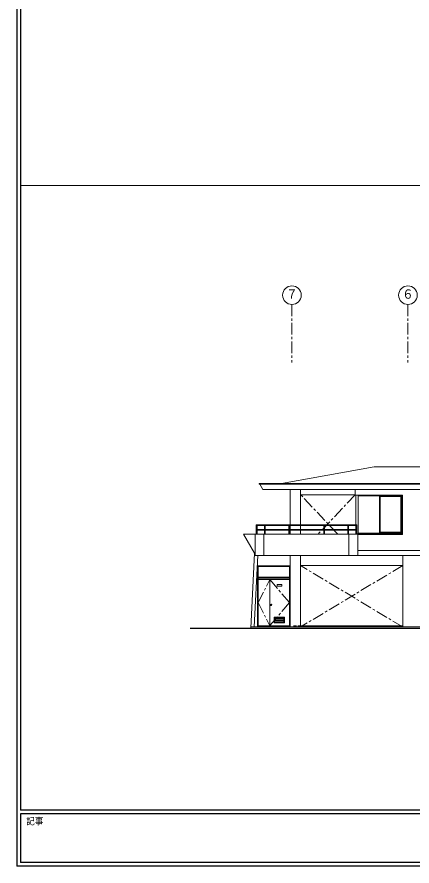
# Model space of a CAD drawing. Units: millimetres, scale not verified. Extents: x -39050 to 40550, y -28200 to 45642.
# Drawn here: x -39050 to -22024, y -28200 to 8387 of the extents above; entities that cross this region are included whole.
import ezdxf
from ezdxf.enums import TextEntityAlignment as Align

# ---------------------------------------------------------------- set-up
doc = ezdxf.new("R2010")
doc.units = ezdxf.units.MM
doc.header["$LTSCALE"] = 100
doc.linetypes.add('CHAIN1', pattern=[8, 5, -1, 1, -1])
doc.linetypes.add('DASHED1', pattern=[1.8, 1.2, -0.6])
for name, color, linetype, lineweight in [('0-0_基準線･符号', 7, 'CHAIN1', 9), ('0-2_寸法線･文字', 7, 'Continuous', 9), ('0-3_躯体', 3, 'Continuous', 18), ('0-6_文字', 2, 'Continuous', 18), ('0-7_建具', 7, 'Continuous', 9), ('0-8_仕上(太)', 3, 'Continuous', 18), ('0-9_仕上(中)', 7, 'Continuous', 9), ('0-A_仕上(細)', 4, 'Continuous', 9), ('0-F_その他', 7, 'Continuous', 9), ('F-8_F-8ﾚｲﾔ', 5, 'Continuous', 25)]:
    doc.layers.add(name, color=color, linetype=linetype, lineweight=lineweight)
doc.layers.add('F-6_F-6ﾚｲﾔ', color=2, linetype='Continuous')
doc.styles.add('ＭＳ ゴシック', font='')
doc.styles.get('ＭＳ ゴシック').set_extended_font_data('MS Gothic')

msp = doc.modelspace()

# ---------------------------------------------------------------- linework, layer by layer
at = {"layer": '0-0_基準線･符号'}
for p, q in [((-27200, -4000), (-27200, -6500)), ((-22200, -4000), (-22200, -6500))]:
    msp.add_line(p, q, dxfattribs=at)
at = {"layer": '0-2_寸法線･文字'}
for centre in [(-27200, -3600), (-22200, -3600)]:
    msp.add_circle(centre, 400, dxfattribs=at)
at = {"layer": '0-3_躯体'}
for p, q in [((-28613.6, -11716.5), (-28613.6, -11746.5)), ((-28488.1, -11716.5), (-28613.6, -11716.5)), ((-28586.3, -11746.5), (-28613.6, -11746.5)), ((-28457.5, -11969.6), (-28603.6, -11716.5)), ((4088.1, -11716.5), (-28488.1, -11716.5)), ((-28435.2, -11980.3), (-28441.4, -11969.6)), ((-28435.2, -11980.3), (4035.2, -11980.3)), ((-28779, -13900), (-28779, -14820)), ((-28410, -13900), (-28410, -14820)), ((-24740, -13900), (-24740, -14820)), ((-24740, -13900), (-24355, -13900)), ((-24355, -13900), (-24355, -14600))]:
    msp.add_line(p, q, dxfattribs=at)
at = {"layer": '0-3_躯体', "linetype": 'DASHED1'}
msp.add_line((-27125, -17850), (-26825, -17850), dxfattribs=at)
at = {"layer": '0-3_躯体'}
msp.add_lwpolyline([(-28779, -13900), (-28410, -13900), (-24740, -13900)], dxfattribs=at)
at = {"layer": '0-7_建具'}
for p, q in [((-24475, -12215), (-22440, -12215)), ((-24450, -12215), (-24450, -13500)), ((-24350, -13887), (-24350, -12215)), ((-24350, -12250), (-22475, -12250)), ((-23427.5, -13850), (-23427.5, -12250)), ((-23397.5, -13810), (-23397.5, -12280)), ((-23397.5, -12280), (-22505, -12280)), ((-22505, -13810), (-22505, -12280)), ((-22475, -13887), (-22475, -12250)), ((-22440, -13910), (-22440, -12215)), ((-24450, -13530), (-24450, -13700)), ((-24450, -13730), (-24450, -13900)), ((-24430, -13887), (-22475, -13887)), ((-24350, -13850), (-22475, -13850)), ((-23397.5, -13810), (-22505, -13810)), ((-24350, -13910), (-22440, -13910)), ((-22425, -14820), (-22425, -17900)), ((-28690, -15265), (-27275, -15265)), ((-28655, -15300), (-27305, -15300)), ((-27305, -17875), (-27305, -15300)), ((-26825, -15250), (-22425, -15250)), ((-28655, -15750), (-27305, -15750)), ((-28655, -15800), (-27305, -15800)), ((-28655, -15850), (-27305, -15850)), ((-28155, -17850), (-28155, -15850)), ((-27946, -17500), (-27546, -17500)), ((-27946, -17500), (-27946, -17700)), ((-27546, -17700), (-27546, -17500)), ((-28655, -17850), (-27305, -17850)), ((-27546, -17700), (-27946, -17700))]:
    msp.add_line(p, q, dxfattribs=at)
at = {"layer": '0-7_建具', "color": 4, "linetype": 'CHAIN1'}
for p, q in [((-28655, -16850), (-28155, -15850)), ((-27305, -16850), (-28155, -15850)), ((-28655, -16850), (-28155, -17850)), ((-27305, -16850), (-28155, -17850))]:
    msp.add_line(p, q, dxfattribs=at)
at = {"layer": '0-7_建具', "color": 4}
for p, q in [((-27830, -16065), (-27630, -16065)), ((-27830, -16135), (-27830, -16065)), ((-27630, -16065), (-27630, -16135)), ((-27630, -16135), (-27830, -16135)), ((-27966, -17480), (-27526, -17480)), ((-27966, -17480), (-27966, -17720)), ((-27946, -17550), (-27546, -17550)), ((-27526, -17720), (-27526, -17480)), ((-27526, -17720), (-27966, -17720)), ((-27946, -17600), (-27546, -17600)), ((-27946, -17650), (-27546, -17650))]:
    msp.add_line(p, q, dxfattribs=at)
at = {"layer": '0-7_建具'}
for points in [[(-27270, -17900), (-28690, -17900), (-28690, -15265)], [(-27305, -17875), (-28655, -17875), (-28655, -15300)]]:
    msp.add_lwpolyline(points, dxfattribs=at)
msp.add_circle((-28095, -16950), 30, dxfattribs=at)
at = {"layer": '0-8_仕上(太)'}
msp.add_line((-24355, -14600), (-45, -14600), dxfattribs=at)
for points in [[(-28779, -14820), (-28410, -14820), (-24740, -14820)], [(-24740, -14820), (-24355, -14820), (2875, -14820)]]:
    msp.add_lwpolyline(points, dxfattribs=at)
at = {"layer": '0-9_仕上(中)'}
for p, q in [((-23650, -11000), (-27646.1, -11716.5)), ((-23650, -11000), (-7250, -11000)), ((-27275, -13900), (-27275, -11980.3)), ((-26825, -13900), (-26825, -11980.3)), ((-24475, -11980.3), (-24475, -12215)), ((-24475, -12200), (-26825, -12200)), ((-28385, -13500), (-28385, -13900)), ((-28385, -13500), (-24765, -13500)), ((-28355, -13500), (-28355, -13900)), ((-28355, -13530), (-24795, -13530)), ((-27334, -13530), (-27334, -13900)), ((-27304, -13530), (-27304, -13900)), ((-25830, -13530), (-25830, -13900)), ((-25800, -13530), (-25800, -13900)), ((-24795, -13500), (-24795, -13900)), ((-24765, -13500), (-24765, -13900)), ((-28355, -13700), (-25830, -13700)), ((-28355, -13730), (-25830, -13730)), ((-25800, -13700), (-24795, -13700)), ((-25800, -13730), (-24795, -13730)), ((-24355, -14600), (-24355, -14820)), ((-27275, -14820), (-27275, -17900)), ((-26825, -17900), (-26825, -14820)), ((-28972.6, -17900), (4572.6, -17900))]:
    msp.add_line(p, q, dxfattribs=at)
at = {"layer": '0-9_仕上(中)', "color": 4}
for p, q in [((-28734, -13900), (-28734, -13500)), ((-28704, -13500), (-28385, -13500)), ((-28704, -13530), (-28385, -13530)), ((-24765, -13500), (-24430, -13500)), ((-24765, -13530), (-24430, -13530)), ((-24400, -13900), (-24400, -13500)), ((-28704, -13700), (-28385, -13700)), ((-28704, -13730), (-28385, -13730)), ((-24765, -13700), (-24430, -13700)), ((-24765, -13730), (-24430, -13730))]:
    msp.add_line(p, q, dxfattribs=at)
at = {"layer": '0-9_仕上(中)', "color": 6, "lineweight": 25}
msp.add_line((-31587.2, -17950), (8205.4, -17950), dxfattribs=at)
at = {"layer": '0-9_仕上(中)', "color": 4}
for points in [[(-28704, -13900), (-28704, -13500), (-28734, -13500)], [(-24430, -13900), (-24430, -13500), (-24400, -13500)]]:
    msp.add_lwpolyline(points, dxfattribs=at)
at = {"layer": '0-A_仕上(細)'}
for p, q in [((-28613.6, -11746.5), (4213.6, -11746.5)), ((4057.5, -11969.6), (-28457.5, -11969.6)), ((-26825, -17850), (-22425, -17850))]:
    msp.add_line(p, q, dxfattribs=at)
at = {"layer": '0-A_仕上(細)', "linetype": 'CHAIN1'}
for p, q in [((-25227, -13900), (-26825, -12200)), ((-24475, -12200), (-26073, -13900)), ((-22425, -17900), (-26825, -15250)), ((-22425, -15250), (-26825, -17900))]:
    msp.add_line(p, q, dxfattribs=at)
at = {"layer": '0-A_仕上(細)', "linetype": 'DASHED1'}
msp.add_line((-28779, -14681.7), (-28779, -13900), dxfattribs=at)
at = {"layer": '0-A_仕上(細)', "color": 7}
for p, q in [((-28811, -14718.3), (-28974.9, -17946.2)), ((-28666, -14820), (-28822.4, -17900))]:
    msp.add_line(p, q, dxfattribs=at)
msp.add_lwpolyline([(-28811, -14718.3), (-29283.5, -13900), (-28779, -13900)], dxfattribs=at)
at = {"layer": '0-F_その他'}
msp.add_line((40400, 1125), (-38900, 1125), dxfattribs=at)
at = {"layer": 'F-8_F-8ﾚｲﾔ'}
for p, q in [((-39050, 28200), (-39050, -28200)), ((-38900, 28050), (-38900, -25800)), ((40400, -25800), (-38900, -25800)), ((40400, -25950), (-38900, -25950)), ((-38900, -25950), (-38900, -28050)), ((40400, -28050), (-38900, -28050)), ((40550, -28200), (-39050, -28200))]:
    msp.add_line(p, q, dxfattribs=at)

# ---------------------------------------------------------------- texts
at = {"layer": '0-6_文字', "style": 'ＭＳ ゴシック', "width": 0.9}
for s, p in [('７', (-27450, -3875)), ('６', (-22450, -3875))]:
    msp.add_text(s, height=403.2, dxfattribs=at).set_placement(p, align=Align.BOTTOM_LEFT)
at = {"layer": 'F-6_F-6ﾚｲﾔ', "color": 3, "style": 'ＭＳ ゴシック', "width": 0.9}
msp.add_text('記事', height=293.3, dxfattribs=at).set_placement((-38650, -26500), align=Align.BOTTOM_LEFT)

doc.saveas('drawing.dxf')
